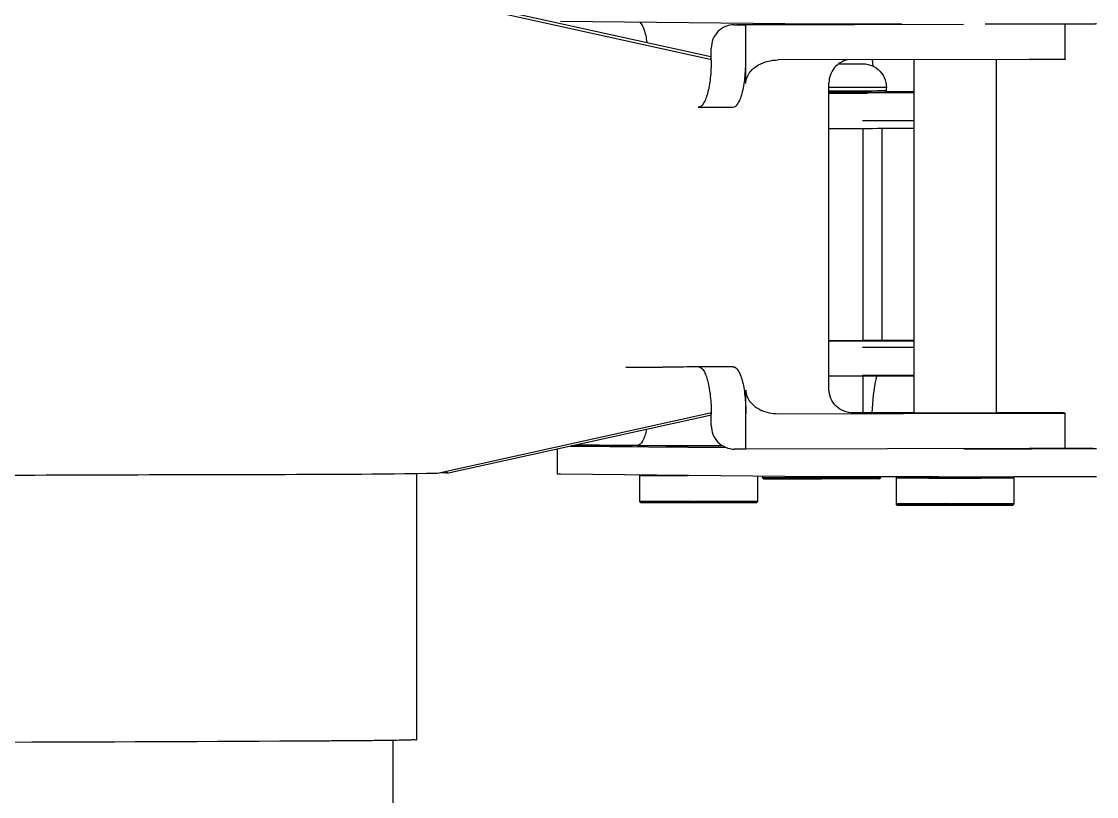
# Model space of a CAD drawing. Header units: millimetres. Extents: x 13935 to 21534, y -198 to 9202.
# Drawn here: x 15318.09 to 15363.69, y 1877.37 to 1910.23 of the extents above; entities that cross this region are included whole.
import ezdxf

# ---------------------------------------------------------------- set-up
doc = ezdxf.new("R2010")
doc.units = ezdxf.units.MM
doc.header["$LTSCALE"] = 326.7
doc.layers.get('0').update_dxf_attribs({"linetype": 'CONTINUOUS'})

msp = doc.modelspace()

# ---------------------------------------------------------------- linework, layer by layer
at = {"color": 0, "linetype": 'Continuous', "lineweight": 30}
for p, q in [((15335.72924, 1911.19152), (15347.306, 1908.62706)), ((15347.33, 1908.73603), (15336.12851, 1911.20305)), ((15351.82833, 1910.12419), (15340.9474, 1910.2296)), ((15348.32518, 1910.09666), (15348.31741, 1910.0966)), ((15348.32518, 1910.09666), (15348.81497, 1910.09644)), ((15348.81497, 1910.09644), (15358.05445, 1910.11424)), ((15348.81497, 1907.59645), (15348.81497, 1910.09644)), ((15359.44672, 1910.11476), (15358.97029, 1910.1145)), ((15359.94082, 1910.11513), (15359.44672, 1910.11476)), ((15359.95926, 1910.11515), (15359.94082, 1910.11513)), ((15362.36018, 1908.6269), (15362.36018, 1910.11897)), ((15347.34558, 1908.59711), (15347.34558, 1909.09711)), ((15350.17549, 1908.59893), (15350.18676, 1908.59909)), ((15360.83411, 1908.61959), (15350.18676, 1908.59909)), ((15354.21101, 1908.33722), (15354.18779, 1908.60679)), ((15355.94018, 1908.61017), (15355.94018, 1893.62395)), ((15359.44018, 1908.61691), (15359.44018, 1893.62395)), ((15352.32603, 1907.22533), (15353.76956, 1907.22463)), ((15352.3392, 1894.63494), (15352.3392, 1907.63491)), ((15352.3392, 1907.18567), (15352.94621, 1907.18587)), ((15352.94621, 1907.18587), (15353.7203, 1907.18623)), ((15353.71859, 1907.18624), (15353.73378, 1907.18624)), ((15353.73378, 1907.18624), (15353.77075, 1907.18626)), ((15353.76901, 1907.18628), (15353.77779, 1907.18627)), ((15353.76956, 1907.22463), (15353.81121, 1907.22462)), ((15353.77607, 1907.22472), (15353.8177, 1907.22471)), ((15353.77779, 1907.18627), (15353.82363, 1907.1863)), ((15353.81121, 1907.22462), (15353.96452, 1907.22457)), ((15353.82363, 1907.1863), (15353.971, 1907.1864)), ((15353.96452, 1907.22457), (15354.27159, 1907.2245)), ((15354.27159, 1907.2245), (15354.72018, 1907.22442)), ((15354.72018, 1907.22442), (15354.775, 1907.22442)), ((15354.8061, 1907.24888), (15354.7216, 1907.24904)), ((15354.76872, 1907.43657), (15354.76764, 1907.43654)), ((15354.77606, 1907.28699), (15354.77147, 1907.28653)), ((15354.7715, 1907.28666), (15354.77572, 1907.2869)), ((15354.775, 1907.22442), (15355.94316, 1907.22444)), ((15354.77606, 1907.28699), (15354.77606, 1907.43699)), ((15355.95855, 1907.24455), (15354.8061, 1907.24888)), ((15346.79386, 1906.59304), (15348.26494, 1906.59237)), ((15353.96467, 1906.02457), (15353.76982, 1906.02463)), ((15355.94308, 1906.02444), (15353.96467, 1906.02457)), ((15352.94621, 1905.68587), (15352.3392, 1905.68567)), ((15353.77814, 1905.68627), (15352.94621, 1905.68587)), ((15353.77606, 1905.68629), (15353.77606, 1896.69545)), ((15354.59416, 1896.70988), (15354.59416, 1905.68696)), ((15354.59854, 1896.7099), (15353.77854, 1896.71057)), ((15352.3392, 1896.68569), (15352.94621, 1896.68589)), ((15352.94621, 1896.68589), (15353.77779, 1896.68629)), ((15353.76956, 1896.42465), (15353.96452, 1896.4246)), ((15353.96452, 1896.4246), (15355.94316, 1896.42446)), ((15343.72449, 1895.57399), (15345.29288, 1895.57377)), ((15352.94621, 1895.18589), (15352.3392, 1895.18569)), ((15353.77814, 1895.1863), (15352.94621, 1895.18589)), ((15353.96467, 1895.2246), (15353.76982, 1895.22466)), ((15353.77606, 1895.18631), (15353.77606, 1893.63549)), ((15353.97215, 1895.18643), (15353.77814, 1895.1863)), ((15354.21805, 1895.22453), (15353.96467, 1895.2246)), ((15354.07905, 1895.18651), (15353.97215, 1895.18643)), ((15354.27161, 1895.22452), (15354.21805, 1895.22453)), ((15355.94308, 1895.22447), (15354.27161, 1895.22452)), ((15348.81497, 1892.09648), (15348.81497, 1894.59648)), ((15347.306, 1893.62545), (15335.72924, 1891.0663)), ((15336.12851, 1891.07784), (15347.35621, 1893.54882)), ((15347.34558, 1893.09714), (15347.34558, 1893.59714)), ((15350.18676, 1893.59912), (15360.83411, 1893.61963)), ((15355.94018, 1893.63631), (15353.36627, 1893.63533)), ((15355.44007, 1893.62693), (15355.44587, 1893.62727)), ((15359.9403, 1893.62693), (15359.93458, 1893.6266)), ((15362.36018, 1892.12694), (15362.36018, 1893.62693)), ((15341.37727, 1892.22548), (15348.00141, 1892.1613)), ((15344.21216, 1892.24908), (15347.81163, 1892.25036)), ((15345.05722, 1892.23032), (15345.03617, 1892.2304)), ((15345.05925, 1892.24939), (15345.05925, 1892.23032)), ((15346.62883, 1892.22814), (15346.45117, 1892.22819)), ((15347.23595, 1892.22822), (15346.62883, 1892.22814)), ((15347.84301, 1892.22873), (15347.23595, 1892.22822)), ((15363.55204, 1892.12965), (15362.36032, 1892.14119)), ((15340.80925, 1892.10052), (15340.80925, 1891.03235)), ((15348.81497, 1892.09648), (15348.32518, 1892.0967)), ((15360.83411, 1892.11963), (15348.81497, 1892.09648)), ((15358.05973, 1892.11427), (15358.97029, 1892.11454)), ((15358.97029, 1892.11454), (15359.44615, 1892.1148)), ((15359.44615, 1892.1148), (15359.91527, 1892.11515)), ((15359.91527, 1892.11515), (15359.94108, 1892.11517)), ((15359.94108, 1892.11517), (15360.83446, 1892.11613)), ((15360.83446, 1892.11613), (15360.84097, 1892.11614)), ((15362.36411, 1892.11898), (15362.40284, 1892.11908)), ((15334.8418, 1891.05568), (15334.8418, 1879.76865)), ((15336.11252, 1891.15056), (15336.12851, 1891.07784)), ((15351.82833, 1890.92423), (15340.9474, 1891.02965)), ((15344.30925, 1890.98248), (15344.31069, 1890.98243)), ((15344.30925, 1890.98235), (15344.30925, 1889.88236)), ((15349.30925, 1890.94864), (15349.30925, 1889.88236)), ((15349.52606, 1890.94654), (15349.52606, 1890.88703)), ((15349.52606, 1890.88703), (15349.52725, 1890.88699)), ((15349.52617, 1890.88699), (15349.54238, 1890.88643)), ((15349.97961, 1890.83418), (15350.0135, 1890.83407)), ((15350.02231, 1890.88374), (15350.01728, 1890.88376)), ((15350.0349, 1890.88384), (15350.02231, 1890.88374)), ((15354.01722, 1890.88389), (15354.02073, 1890.8839)), ((15354.02495, 1890.88373), (15354.0217, 1890.88372)), ((15354.02987, 1890.88374), (15354.02495, 1890.88373)), ((15354.02984, 1890.88387), (15354.03345, 1890.88388)), ((15354.03345, 1890.88388), (15354.03893, 1890.88389)), ((15354.52606, 1890.88703), (15354.52138, 1890.88658)), ((15354.5214, 1890.88671), (15354.52569, 1890.88694)), ((15354.52606, 1890.91621), (15354.52606, 1890.88703)), ((15355.19018, 1890.87707), (15355.19162, 1890.87701)), ((15355.19018, 1890.87694), (15355.19018, 1889.77694)), ((15357.45432, 1890.87167), (15357.50765, 1890.87167)), ((15357.87389, 1890.87167), (15357.50765, 1890.87167)), ((15357.50773, 1890.87179), (15357.87342, 1890.87179)), ((15357.87342, 1890.87179), (15357.92618, 1890.8718)), ((15357.92687, 1890.87168), (15357.87389, 1890.87167)), ((15359.44676, 1890.9148), (15358.97029, 1890.91454)), ((15359.49282, 1890.91483), (15359.44676, 1890.9148)), ((15360.17714, 1890.91539), (15359.49282, 1890.91483)), ((15360.19754, 1890.91541), (15360.17714, 1890.91539)), ((15360.18864, 1890.87699), (15360.19018, 1890.87707)), ((15360.19018, 1890.87694), (15360.19018, 1889.77694)), ((15344.30925, 1889.88236), (15344.31057, 1889.88231)), ((15344.79911, 1889.87921), (15344.80417, 1889.8792)), ((15344.80563, 1889.87907), (15344.80024, 1889.87908)), ((15344.80417, 1889.8792), (15344.80853, 1889.87919)), ((15344.81028, 1889.87905), (15344.80563, 1889.87907)), ((15346.62671, 1889.87708), (15346.66439, 1889.87708)), ((15346.95553, 1889.87695), (15346.66397, 1889.87695)), ((15346.66439, 1889.87708), (15346.95523, 1889.87708)), ((15346.95523, 1889.87708), (15346.9926, 1889.87708)), ((15346.99302, 1889.87696), (15346.95553, 1889.87695)), ((15348.76714, 1889.87907), (15348.80356, 1889.87917)), ((15348.80356, 1889.87917), (15348.80873, 1889.87918)), ((15348.80873, 1889.87918), (15348.81463, 1889.8792)), ((15348.81434, 1889.87907), (15348.80933, 1889.87906)), ((15348.82006, 1889.87909), (15348.81434, 1889.87907)), ((15349.30789, 1889.88227), (15349.30925, 1889.88236)), ((15355.19018, 1889.77694), (15355.1915, 1889.7769)), ((15355.68004, 1889.7738), (15355.6851, 1889.77378)), ((15355.68657, 1889.77365), (15355.68117, 1889.77367)), ((15355.6851, 1889.77378), (15355.68946, 1889.77377)), ((15355.69121, 1889.77364), (15355.68657, 1889.77365)), ((15357.50765, 1889.77167), (15357.54533, 1889.77166)), ((15357.83646, 1889.77154), (15357.5449, 1889.77154)), ((15357.54533, 1889.77166), (15357.83616, 1889.77166)), ((15357.83616, 1889.77166), (15357.87353, 1889.77167)), ((15357.87395, 1889.77154), (15357.83646, 1889.77154)), ((15359.64807, 1889.77365), (15359.68449, 1889.77375)), ((15359.68449, 1889.77375), (15359.68966, 1889.77377)), ((15359.68966, 1889.77377), (15359.69556, 1889.77378)), ((15359.69528, 1889.77366), (15359.69026, 1889.77364)), ((15359.70099, 1889.77367), (15359.69528, 1889.77366)), ((15360.18882, 1889.77685), (15360.19018, 1889.77694)), ((15331.84985, 1879.72367), (15331.7248, 1879.72276)), ((15333.8418, 1879.76865), (15333.8418, 1711.07923)), ((15333.90933, 1879.74336), (15333.84961, 1879.74257))]:
    msp.add_line(p, q, dxfattribs=at)
msp.add_lwpolyline([(15354.17432, 1893.63564), (15354.18184, 1893.83531), (15354.23065, 1894.3879), (15354.30224, 1894.85752), (15354.37706, 1895.18678)], dxfattribs=at)
for centre, radius, start, end in [((15346.33159, 1904.22901), 4.50469, 76.908778, 77.507592), ((15354.73751, 1908.59229), 1.15614, 270.980785, 271.493545), ((15354.73518, 1908.70671), 1.27059, 270.997467, 271.408242), ((15354.75077, 1908.06042), 0.6241, 271.435053, 271.650625), ((15354.75557, 1907.74226), 0.45588, 271.653165, 271.776193), ((15354.75979, 1907.60817), 0.32173, 271.765975, 272.086219), ((15346.33536, 1898.0156), 4.49618, 282.467276, 282.812484), ((15349.57376, 1890.88703), 0.0477, 180.145322, 180.985016), ((15354.5092, 1891.24231), 0.35581, 271.641773, 271.965367)]:
    msp.add_arc(centre, radius, start, end, dxfattribs=at)
for points, knots in [([(15344.62585, 1909.35832), (15344.60193, 1909.53941), (15344.54338, 1909.83027), (15344.41748, 1910.1232), (15344.32754, 1910.20028)], [0, 0, 0, 0, 0.60661363, 1, 1, 1, 1]), ([(15348.3174, 1910.09663), (15348.19067, 1910.09562), (15347.93411, 1910.04184), (15347.61086, 1909.8187), (15347.3972, 1909.48678), (15347.34558, 1909.22648), (15347.34558, 1909.09711)], [0, 0, 0, 0, 0.247442, 0.49636233, 0.74741744, 1, 1, 1, 1]), ([(15348.3174, 1910.09663), (15348.63845, 1910.09909), (15349.67752, 1910.10762), (15350.71658, 1910.11758), (15351.43455, 1910.12838)], [0, 0, 0, 0, 0.30897599, 1, 1, 1, 1]), ([(15355.43188, 1910.11514), (15355.00903, 1910.1155), (15353.80785, 1910.11766), (15352.60663, 1910.11665), (15351.82833, 1910.12419)], [0, 0, 0, 0, 0.35202889, 1, 1, 1, 1]), ([(15362.37006, 1910.11895), (15362.19942, 1910.1185), (15361.39582, 1910.11668), (15360.59222, 1910.11569), (15359.95926, 1910.11515)], [0, 0, 0, 0, 0.21234101, 1, 1, 1, 1]), ([(15363.69012, 1910.1269), (15363.69004, 1910.1251), (15363.67878, 1910.12821), (15363.66665, 1910.1244), (15363.63769, 1910.1258), (15363.58221, 1910.12387), (15363.48404, 1910.12384), (15363.33707, 1910.12245), (15363.14914, 1910.12164), (15362.82244, 1910.12021), (15362.55836, 1910.11945), (15362.37006, 1910.11895)], [0, 0, 0, 0, 0.004094, 0.01627449, 0.0365388, 0.06486224, 0.14542105, 0.25737553, 0.39994113, 0.57208656, 1, 1, 1, 1]), ([(15347.34558, 1908.59711), (15347.34558, 1908.34124), (15347.32098, 1907.86462), (15347.23259, 1907.3076), (15347.11455, 1906.94496), (15347.01438, 1906.7297), (15346.88185, 1906.59367), (15346.79386, 1906.59304)], [0, 0, 0, 0, 0.35489051, 0.66020751, 0.78160668, 0.87795359, 1, 1, 1, 1]), ([(15348.26494, 1906.59237), (15348.35275, 1906.593), (15348.48484, 1906.72924), (15348.58462, 1906.94433), (15348.70231, 1907.30701), (15348.79045, 1907.86399), (15348.81497, 1908.34059), (15348.81497, 1908.59644)], [0, 0, 0, 0, 0.1218344, 0.21816057, 0.33957255, 0.64498137, 1, 1, 1, 1]), ([(15348.81497, 1907.59645), (15348.81497, 1907.68927), (15348.85112, 1907.86969), (15349.02418, 1908.15978), (15349.33432, 1908.40621), (15349.74929, 1908.56309), (15350.03501, 1908.59789), (15350.17549, 1908.59903)], [0, 0, 0, 0, 0.15011442, 0.2892148, 0.53939536, 0.7728047, 1, 1, 1, 1]), ([(15353.13062, 1908.60855), (15352.91556, 1908.55918), (15352.50387, 1908.31288), (15352.3392, 1907.85723), (15352.3392, 1907.63491)], [0, 0, 0, 0, 0.49812019, 1, 1, 1, 1]), ([(15362.36002, 1908.6269), (15362.35912, 1908.62495), (15362.34775, 1908.62845), (15362.33172, 1908.62433), (15362.29875, 1908.62595), (15362.25556, 1908.62453), (15362.19899, 1908.62441), (15362.09981, 1908.62353), (15361.94615, 1908.62283), (15361.72789, 1908.62189), (15361.46593, 1908.62106), (15361.16317, 1908.62027), (15360.94798, 1908.61981), (15360.83411, 1908.61959)], [0, 0, 0, 0, 0.00422787, 0.01653937, 0.03707966, 0.06589843, 0.10284249, 0.14776065, 0.26115678, 0.40476114, 0.57694103, 0.77614621, 1, 1, 1, 1]), ([(15352.7715, 1908.44034), (15352.89307, 1908.44022), (15353.11395, 1908.43991), (15353.40618, 1908.43942), (15353.61796, 1908.43843), (15353.75382, 1908.43812), (15353.88786, 1908.4345), (15354.12178, 1908.39416), (15354.44596, 1908.22159), (15354.71272, 1907.86965), (15354.77606, 1907.57999), (15354.77606, 1907.43699)], [0, 0, 0, 0, 0.14219193, 0.25834677, 0.34180154, 0.38988233, 0.41726427, 0.4985706, 0.66561061, 0.83274697, 1, 1, 1, 1]), ([(15352.33975, 1907.28121), (15352.64224, 1907.28129), (15353.19903, 1907.28185), (15353.93188, 1907.28207), (15354.43901, 1907.28516), (15354.69192, 1907.28435), (15354.76872, 1907.28657)], [0, 0, 0, 0, 0.373597, 0.68769449, 0.90510256, 1, 1, 1, 1]), ([(15354.75729, 1907.43632), (15354.67161, 1907.43477), (15354.40862, 1907.43438), (15353.60303, 1907.43132), (15352.88312, 1907.43135), (15352.34048, 1907.43121)], [0, 0, 0, 0, 0.10638052, 0.32643074, 1, 1, 1, 1]), ([(15354.76871, 1907.28644), (15354.69193, 1907.28423), (15354.43915, 1907.28504), (15353.93226, 1907.28195), (15353.19966, 1907.28172), (15352.64301, 1907.28116), (15352.34055, 1907.28109)], [0, 0, 0, 0, 0.09490676, 0.31224942, 0.62631439, 1, 1, 1, 1]), ([(15354.75803, 1907.24857), (15354.7512, 1907.24297), (15354.73927, 1907.2374), (15354.72691, 1907.23683), (15354.72338, 1907.2367)], [0, 0, 0, 0, 0.71476085, 1, 1, 1, 1]), ([(15355.94257, 1905.6888), (15355.77876, 1905.6885), (15355.05729, 1905.68732), (15354.33581, 1905.68663), (15353.77814, 1905.68627)], [0, 0, 0, 0, 0.22704216, 1, 1, 1, 1]), ([(15353.77774, 1896.70142), (15353.8279, 1896.70129), (15353.97627, 1896.70081), (15354.12464, 1896.7004), (15354.22284, 1896.69946)], [0, 0, 0, 0, 0.33811077, 1, 1, 1, 1]), ([(15355.94267, 1896.70805), (15355.83821, 1896.70824), (15355.39017, 1896.709), (15354.94213, 1896.70956), (15354.59854, 1896.7099)], [0, 0, 0, 0, 0.23314406, 1, 1, 1, 1]), ([(15353.77844, 1896.69545), (15353.68008, 1896.69519), (15353.20055, 1896.69419), (15352.72103, 1896.69383), (15352.33987, 1896.69372)], [0, 0, 0, 0, 0.20513158, 1, 1, 1, 1]), ([(15353.77779, 1896.68629), (15353.97274, 1896.68642), (15354.6945, 1896.68697), (15355.41627, 1896.68786), (15355.9431, 1896.68882)], [0, 0, 0, 0, 0.27009178, 1, 1, 1, 1]), ([(15346.82952, 1895.5828), (15346.70657, 1895.58203), (15346.19436, 1895.57888), (15345.68215, 1895.57592), (15345.29288, 1895.57377)], [0, 0, 0, 0, 0.24004283, 1, 1, 1, 1]), ([(15346.82025, 1895.59108), (15346.90952, 1895.577), (15347.02892, 1895.43291), (15347.12726, 1895.21346), (15347.23786, 1894.85434), (15347.32255, 1894.30996), (15347.34558, 1893.84557), (15347.34558, 1893.59714)], [0, 0, 0, 0, 0.12713641, 0.22550262, 0.34760077, 0.65051741, 1, 1, 1, 1]), ([(15348.26494, 1895.59239), (15348.15101, 1895.59158), (15347.67254, 1895.5882), (15347.19407, 1895.58507), (15346.82952, 1895.5828)], [0, 0, 0, 0, 0.23811115, 1, 1, 1, 1]), ([(15348.26494, 1895.59239), (15348.35214, 1895.59302), (15348.4852, 1895.45869), (15348.58452, 1895.24495), (15348.66638, 1894.99539), (15348.73052, 1894.69589), (15348.79696, 1894.22463), (15348.81497, 1893.85214), (15348.81497, 1893.59648)], [0, 0, 0, 0, 0.12133367, 0.21737118, 0.33859589, 0.48232736, 0.64425226, 1, 1, 1, 1]), ([(15355.94257, 1895.18882), (15355.80037, 1895.18856), (15355.17919, 1895.18753), (15354.55802, 1895.18688), (15354.07905, 1895.18651)], [0, 0, 0, 0, 0.22891912, 1, 1, 1, 1]), ([(15348.81497, 1894.59648), (15348.81497, 1894.50315), (15348.8515, 1894.32181), (15349.02654, 1894.03113), (15349.33958, 1893.78553), (15349.75783, 1893.63124), (15350.04543, 1893.59887), (15350.18676, 1893.59912)], [0, 0, 0, 0, 0.15021162, 0.28922865, 0.53913079, 0.77252356, 1, 1, 1, 1]), ([(15353.36627, 1893.63533), (15353.2353, 1893.63532), (15352.97026, 1893.68507), (15352.62935, 1893.90195), (15352.39505, 1894.23425), (15352.3392, 1894.50223), (15352.3392, 1894.63494)], [0, 0, 0, 0, 0.24840196, 0.49764668, 0.74828176, 1, 1, 1, 1]), ([(15355.93825, 1893.62395), (15355.86708, 1893.62414), (15355.76713, 1893.62433), (15355.64414, 1893.62507), (15355.57257, 1893.62494), (15355.51919, 1893.6266), (15355.47426, 1893.62401), (15355.45881, 1893.62958), (15355.43907, 1893.62446), (15355.44007, 1893.62693)], [0, 0, 0, 0, 0.42859429, 0.60078255, 0.74300278, 0.85457983, 0.93518784, 0.98394651, 1, 1, 1, 1]), ([(15355.44587, 1893.62727), (15355.46249, 1893.62777), (15355.627, 1893.62888), (15355.79149, 1893.62954), (15355.93936, 1893.62992)], [0, 0, 0, 0, 0.10109948, 1, 1, 1, 1]), ([(15359.44101, 1893.62394), (15359.18069, 1893.62326), (15358.0131, 1893.6217), (15356.84551, 1893.62157), (15355.93825, 1893.62395)], [0, 0, 0, 0, 0.22295709, 1, 1, 1, 1]), ([(15359.93458, 1893.6266), (15359.91786, 1893.6261), (15359.75332, 1893.625), (15359.5888, 1893.62433), (15359.44101, 1893.62394)], [0, 0, 0, 0, 0.10168279, 1, 1, 1, 1]), ([(15362.36019, 1893.62693), (15362.35997, 1893.62801), (15362.35364, 1893.62628), (15362.34599, 1893.62849), (15362.32883, 1893.62775), (15362.29518, 1893.62894), (15362.23629, 1893.62905), (15362.14786, 1893.62998), (15362.03483, 1893.63055), (15361.89777, 1893.63125), (15361.73747, 1893.63188), (15361.48027, 1893.63275), (15361.10874, 1893.63371), (15360.60875, 1893.63469), (15360.04459, 1893.63551), (15359.6483, 1893.63592), (15359.44148, 1893.63609)], [0, 0, 0, 0, 0.0011258, 0.00440004, 0.00987325, 0.0176298, 0.03969179, 0.06988812, 0.1087671, 0.15577606, 0.21079931, 0.27351771, 0.42014036, 0.59267311, 0.78742207, 1, 1, 1, 1]), ([(15359.44211, 1893.62992), (15359.51331, 1893.62973), (15359.61325, 1893.62955), (15359.73644, 1893.62879), (15359.80774, 1893.62896), (15359.86171, 1893.62719), (15359.90489, 1893.63001), (15359.92315, 1893.62401), (15359.94012, 1893.62967), (15359.9403, 1893.62693)], [0, 0, 0, 0, 0.4287454, 0.60110062, 0.74336333, 0.85473946, 0.93482125, 0.98347603, 1, 1, 1, 1]), ([(15360.83411, 1893.61963), (15360.94798, 1893.61985), (15361.16318, 1893.6203), (15361.46595, 1893.62109), (15361.72795, 1893.62192), (15361.94617, 1893.62287), (15362.09993, 1893.62356), (15362.19892, 1893.62445), (15362.25561, 1893.62455), (15362.29794, 1893.62604), (15362.33276, 1893.62422), (15362.34587, 1893.62875), (15362.36061, 1893.62485), (15362.36019, 1893.62693)], [0, 0, 0, 0, 0.22384532, 0.42302963, 0.59519336, 0.7388148, 0.85216028, 0.89711022, 0.93393219, 0.96251215, 0.98318155, 0.99582661, 1, 1, 1, 1]), ([(15347.34558, 1893.09714), (15347.34558, 1892.84266), (15347.54979, 1892.31536), (15348.07454, 1892.0969), (15348.32518, 1892.0967)], [0, 0, 0, 0, 0.50380584, 1, 1, 1, 1]), ([(15344.59195, 1892.92521), (15344.55857, 1892.75387), (15344.50962, 1892.50666), (15344.30582, 1892.24847), (15344.21216, 1892.24908)], [0, 0, 0, 0, 0.65080787, 1, 1, 1, 1]), ([(15344.20557, 1892.24379), (15343.91748, 1892.24349), (15342.98653, 1892.24229), (15342.05558, 1892.2407), (15341.41273, 1892.2379)], [0, 0, 0, 0, 0.30945632, 1, 1, 1, 1]), ([(15344.21216, 1892.24908), (15344.00956, 1892.25042), (15343.13885, 1892.25601), (15342.26814, 1892.26099), (15341.60004, 1892.26458)], [0, 0, 0, 0, 0.23268775, 1, 1, 1, 1]), ([(15344.81676, 1892.23201), (15344.81516, 1892.23205), (15344.81437, 1892.23253), (15344.81015, 1892.23197), (15344.81048, 1892.23235)], [0, 0, 0, 0, 0.76178568, 1, 1, 1, 1]), ([(15345.03617, 1892.2304), (15345.00845, 1892.23051), (15344.93531, 1892.231), (15344.86216, 1892.23079), (15344.81676, 1892.23201)], [0, 0, 0, 0, 0.37904622, 1, 1, 1, 1]), ([(15346.45117, 1892.22819), (15346.30961, 1892.22824), (15345.84496, 1892.22857), (15345.38031, 1892.22907), (15345.05722, 1892.23032)], [0, 0, 0, 0, 0.30465728, 1, 1, 1, 1]), ([(15362.36002, 1892.12694), (15362.35912, 1892.12498), (15362.34775, 1892.12849), (15362.33172, 1892.12436), (15362.29875, 1892.12598), (15362.25556, 1892.12457), (15362.19899, 1892.12444), (15362.09981, 1892.12357), (15361.94615, 1892.12287), (15361.72789, 1892.12193), (15361.46593, 1892.1211), (15361.16317, 1892.1203), (15360.94798, 1892.11985), (15360.83411, 1892.11963)], [0, 0, 0, 0, 0.00422787, 0.01653937, 0.03707966, 0.06589843, 0.10284249, 0.14776065, 0.26115678, 0.40476114, 0.57694103, 0.77614621, 1, 1, 1, 1]), ([(15360.84097, 1892.11614), (15360.98175, 1892.11632), (15361.48947, 1892.11705), (15361.99718, 1892.11801), (15362.36411, 1892.11898)], [0, 0, 0, 0, 0.27728646, 1, 1, 1, 1]), ([(15362.40284, 1892.11908), (15362.58657, 1892.11957), (15362.8442, 1892.12033), (15363.16287, 1892.12174), (15363.34609, 1892.12254), (15363.48933, 1892.12392), (15363.585, 1892.12396), (15363.63905, 1892.12584), (15363.66726, 1892.12449), (15363.67908, 1892.1282), (15363.69004, 1892.12518), (15363.69012, 1892.12694)], [0, 0, 0, 0, 0.42816358, 0.60030094, 0.74282689, 0.85470813, 0.93520971, 0.96350189, 0.98374102, 0.99590882, 1, 1, 1, 1]), ([(15335.72923, 1891.06634), (15333.27519, 1891.01845), (15325.6338, 1891.01267), (15310.67753, 1890.94988), (15289.57972, 1890.93261), (15256.668, 1890.90793), (15220.658, 1890.94238), (15193.24304, 1890.96355), (15182.82907, 1891.03639)], [0, 0, 0, 0, 0.04815894, 0.14991794, 0.29346081, 0.46210662, 0.79566682, 1, 1, 1, 1]), ([(15336.17491, 1891.08682), (15336.16393, 1891.08824), (15336.07452, 1891.09413), (15335.98502, 1891.09613), (15335.90658, 1891.09809)], [0, 0, 0, 0, 0.1235674, 1, 1, 1, 1]), ([(15340.9474, 1891.02965), (15340.92727, 1891.02984), (15340.89428, 1891.03126), (15340.84595, 1891.02868), (15340.82846, 1891.03478), (15340.80804, 1891.02958), (15340.80879, 1891.03236)], [0, 0, 0, 0, 0.43561431, 0.74909107, 0.9378475, 1, 1, 1, 1]), ([(15346.36123, 1890.97715), (15346.22163, 1890.97721), (15345.95122, 1890.97736), (15345.56265, 1890.97774), (15345.21172, 1890.97825), (15344.94767, 1890.9788), (15344.76303, 1890.97931), (15344.64703, 1890.97968), (15344.54738, 1890.98011), (15344.46469, 1890.98045), (15344.4, 1890.98105), (15344.35676, 1890.98105), (15344.33235, 1890.98189), (15344.31956, 1890.98126), (15344.31428, 1890.98295), (15344.30927, 1890.98156), (15344.30926, 1890.98235)], [0, 0, 0, 0, 0.20409038, 0.3953285, 0.56808894, 0.71715673, 0.78136444, 0.83803551, 0.8867314, 0.92709731, 0.9588081, 0.98163108, 0.98965616, 0.99539663, 0.99884434, 1, 1, 1, 1]), ([(15344.3094, 1890.98243), (15344.31314, 1890.98167), (15344.32703, 1890.9824), (15344.35659, 1890.98108), (15344.40442, 1890.98117), (15344.50305, 1890.98025), (15344.66783, 1890.97978), (15344.91154, 1890.97897), (15345.21111, 1890.97839), (15345.69547, 1890.97767), (15346.07897, 1890.97739), (15346.34579, 1890.97728)], [0, 0, 0, 0, 0.00561782, 0.02023977, 0.04374798, 0.07598191, 0.16561022, 0.28645468, 0.43503323, 0.60692329, 1, 1, 1, 1]), ([(15349.52607, 1890.88621), (15349.52632, 1890.87141), (15349.53899, 1890.84697), (15349.56422, 1890.83746), (15349.5813, 1890.83658), (15349.60024, 1890.8363), (15349.63151, 1890.8359), (15349.69966, 1890.83537), (15349.81719, 1890.83474), (15349.91986, 1890.83437), (15349.97961, 1890.83418)], [0, 0, 0, 0, 0.09257824, 0.14596399, 0.16174338, 0.19958177, 0.26447806, 0.35745791, 0.62612016, 1, 1, 1, 1]), ([(15349.55101, 1890.88616), (15349.54738, 1890.88621), (15349.54136, 1890.88649), (15349.53292, 1890.88613), (15349.52937, 1890.88722), (15349.52611, 1890.88638), (15349.52608, 1890.8869)], [0, 0, 0, 0, 0.43674904, 0.74901151, 0.93671785, 1, 1, 1, 1]), ([(15349.54238, 1890.88643), (15349.56215, 1890.88606), (15349.72331, 1890.88469), (15349.88448, 1890.88426), (15350.02587, 1890.88386)], [0, 0, 0, 0, 0.12267516, 1, 1, 1, 1]), ([(15350.01728, 1890.88376), (15349.96105, 1890.88392), (15349.80562, 1890.88454), (15349.65019, 1890.88468), (15349.55101, 1890.88616)], [0, 0, 0, 0, 0.36180491, 1, 1, 1, 1]), ([(15350.0135, 1890.83407), (15350.14438, 1890.83368), (15350.81728, 1890.83219), (15351.49017, 1890.83184), (15352.03219, 1890.83185)], [0, 0, 0, 0, 0.19450813, 1, 1, 1, 1]), ([(15354.0217, 1890.88372), (15353.72757, 1890.88289), (15352.39555, 1890.88108), (15351.06352, 1890.8808), (15350.02563, 1890.88373)], [0, 0, 0, 0, 0.22081505, 1, 1, 1, 1]), ([(15350.03411, 1890.88384), (15350.3288, 1890.88301), (15351.66071, 1890.88121), (15352.99262, 1890.88093), (15354.02984, 1890.88387)], [0, 0, 0, 0, 0.22125414, 1, 1, 1, 1]), ([(15358.97029, 1890.91454), (15357.46372, 1890.91384), (15355.08309, 1890.91738), (15352.70238, 1890.91576), (15351.82833, 1890.92423)], [0, 0, 0, 0, 0.63283727, 1, 1, 1, 1]), ([(15354.47147, 1890.83671), (15354.39597, 1890.83411), (15354.14107, 1890.83587), (15353.6284, 1890.83212), (15352.89082, 1890.83239), (15352.33255, 1890.83185), (15352.03219, 1890.83185)], [0, 0, 0, 0, 0.09290956, 0.31339338, 0.63059452, 1, 1, 1, 1]), ([(15354.51938, 1890.88652), (15354.46906, 1890.88507), (15354.30586, 1890.88527), (15354.14271, 1890.88406), (15354.02987, 1890.88374)], [0, 0, 0, 0, 0.30850675, 1, 1, 1, 1]), ([(15354.03893, 1890.88389), (15354.14964, 1890.88421), (15354.30978, 1890.8854), (15354.46997, 1890.88522), (15354.51939, 1890.88664)], [0, 0, 0, 0, 0.69130759, 1, 1, 1, 1]), ([(15354.47319, 1890.83674), (15354.47434, 1890.83678), (15354.49884, 1890.83731), (15354.526, 1890.86347), (15354.52606, 1890.8869)], [0, 0, 0, 0, 0.04669708, 1, 1, 1, 1]), ([(15357.45432, 1890.87167), (15357.30342, 1890.87171), (15357.00942, 1890.87182), (15356.58499, 1890.87216), (15356.1981, 1890.87266), (15355.90528, 1890.87321), (15355.69949, 1890.87373), (15355.56971, 1890.87413), (15355.45795, 1890.87454), (15355.3652, 1890.87499), (15355.30008, 1890.87534), (15355.2582, 1890.87575), (15355.23424, 1890.87582), (15355.21622, 1890.87648), (15355.2018, 1890.87574), (15355.19586, 1890.87764), (15355.19021, 1890.87605), (15355.19019, 1890.87694)], [0, 0, 0, 0, 0.19993859, 0.38955186, 0.56236824, 0.71256612, 0.77754715, 0.83503218, 0.88452923, 0.92562301, 0.95795408, 0.97074068, 0.98124222, 0.9894357, 0.99529881, 0.99882022, 1, 1, 1, 1]), ([(15355.19033, 1890.87701), (15355.19454, 1890.87616), (15355.21024, 1890.87704), (15355.24372, 1890.87554), (15355.29795, 1890.87569), (15355.40967, 1890.87468), (15355.59587, 1890.87421), (15355.87029, 1890.87337), (15356.20568, 1890.87279), (15356.74071, 1890.87209), (15357.16266, 1890.87186), (15357.4548, 1890.8718)], [0, 0, 0, 0, 0.00568177, 0.02057887, 0.04455466, 0.07742854, 0.16865325, 0.29118537, 0.44100048, 0.61297262, 1, 1, 1, 1]), ([(15357.92618, 1890.8718), (15358.21732, 1890.87186), (15358.63795, 1890.87205), (15359.17142, 1890.87284), (15359.5063, 1890.87319), (15359.7807, 1890.87466), (15359.9858, 1890.87366), (15360.11406, 1890.87779), (15360.17389, 1890.87474), (15360.18989, 1890.87699)], [0, 0, 0, 0, 0.38584114, 0.55742478, 0.70699916, 0.8296089, 0.92115982, 0.97859061, 1, 1, 1, 1]), ([(15360.19017, 1890.87694), (15360.1902, 1890.87605), (15360.18446, 1890.87764), (15360.17862, 1890.87574), (15360.16416, 1890.87648), (15360.14618, 1890.87582), (15360.12225, 1890.87575), (15360.08042, 1890.87534), (15360.01538, 1890.87499), (15359.92272, 1890.87454), (15359.81104, 1890.87413), (15359.68134, 1890.87373), (15359.47567, 1890.87321), (15359.18294, 1890.87266), (15358.79617, 1890.87216), (15358.37177, 1890.87182), (15358.0778, 1890.87171), (15357.92687, 1890.87168)], [0, 0, 0, 0, 0.00117555, 0.00469716, 0.0105596, 0.01874487, 0.02923435, 0.04200936, 0.07431394, 0.11537112, 0.16485541, 0.22233171, 0.28729584, 0.4374629, 0.61034663, 0.79995575, 1, 1, 1, 1]), ([(15363.69012, 1890.92694), (15363.68988, 1890.92186), (15363.67086, 1890.92856), (15363.65449, 1890.92445), (15363.61183, 1890.92587), (15363.54424, 1890.92358), (15363.43819, 1890.92347), (15363.30409, 1890.92236), (15363.06856, 1890.92131), (15362.70792, 1890.91988), (15362.20063, 1890.91852), (15361.60199, 1890.91726), (15360.92406, 1890.9162), (15360.44703, 1890.91565), (15360.19754, 1890.91541)], [0, 0, 0, 0, 0.00437216, 0.00981551, 0.01742705, 0.0391086, 0.06929336, 0.10784293, 0.15455421, 0.27148057, 0.41769366, 0.59025978, 0.7856967, 1, 1, 1, 1]), ([(15344.80024, 1889.87908), (15344.73003, 1889.87928), (15344.63163, 1889.87959), (15344.50997, 1889.88016), (15344.44015, 1889.88048), (15344.38562, 1889.88102), (15344.34921, 1889.88106), (15344.32867, 1889.88178), (15344.31793, 1889.88129), (15344.31347, 1889.88269), (15344.30928, 1889.88157), (15344.30926, 1889.88223)], [0, 0, 0, 0, 0.42899591, 0.60113822, 0.74351303, 0.85516149, 0.93544835, 0.96364632, 0.98381087, 0.99592908, 1, 1, 1, 1]), ([(15344.30927, 1889.88223), (15344.30932, 1889.86681), (15344.3225, 1889.84158), (15344.34824, 1889.83272), (15344.36562, 1889.83187), (15344.38615, 1889.83159), (15344.42046, 1889.83117), (15344.46932, 1889.83081), (15344.53267, 1889.83042), (15344.64501, 1889.8299), (15344.73619, 1889.82958), (15344.80148, 1889.82939)], [0, 0, 0, 0, 0.08923291, 0.13701311, 0.15159158, 0.18985067, 0.2557606, 0.35011514, 0.4725175, 0.62226575, 1, 1, 1, 1]), ([(15344.30934, 1889.88231), (15344.31234, 1889.88153), (15344.32387, 1889.88241), (15344.34829, 1889.881), (15344.38819, 1889.88119), (15344.47078, 1889.88028), (15344.60947, 1889.87989), (15344.72982, 1889.87941), (15344.79911, 1889.87921)], [0, 0, 0, 0, 0.01897906, 0.06932547, 0.150758, 0.26273292, 0.57559664, 1, 1, 1, 1]), ([(15344.80853, 1889.87919), (15344.92964, 1889.87884), (15345.5357, 1889.87754), (15346.14177, 1889.87716), (15346.62671, 1889.87708)], [0, 0, 0, 0, 0.19983756, 1, 1, 1, 1]), ([(15346.6266, 1889.87696), (15346.45196, 1889.87698), (15345.84652, 1889.87723), (15345.24108, 1889.87784), (15344.81028, 1889.87905)], [0, 0, 0, 0, 0.28844259, 1, 1, 1, 1]), ([(15346.9926, 1889.87708), (15347.1618, 1889.87711), (15347.75332, 1889.87735), (15348.34483, 1889.87794), (15348.76714, 1889.87907)], [0, 0, 0, 0, 0.28606158, 1, 1, 1, 1]), ([(15348.80933, 1889.87906), (15348.68834, 1889.87872), (15348.0829, 1889.87742), (15347.47746, 1889.87703), (15346.99302, 1889.87696)], [0, 0, 0, 0, 0.199843, 1, 1, 1, 1]), ([(15348.81463, 1889.8792), (15348.88372, 1889.8794), (15349.00403, 1889.88014), (15349.15661, 1889.87973), (15349.25209, 1889.88243), (15349.29671, 1889.88074), (15349.30889, 1889.88227)], [0, 0, 0, 0, 0.41939867, 0.73039066, 0.92548914, 1, 1, 1, 1]), ([(15348.81573, 1889.82938), (15348.88122, 1889.82958), (15348.97267, 1889.82989), (15349.08534, 1889.83042), (15349.14888, 1889.8308), (15349.19789, 1889.83117), (15349.2323, 1889.83158), (15349.25287, 1889.83188), (15349.27029, 1889.83267), (15349.29602, 1889.84165), (15349.30921, 1889.86682), (15349.30925, 1889.88223)], [0, 0, 0, 0, 0.37790868, 0.52772828, 0.65018618, 0.74457721, 0.81050181, 0.84875092, 0.86333074, 0.91107603, 1, 1, 1, 1]), ([(15349.30924, 1889.88223), (15349.30926, 1889.88157), (15349.305, 1889.88269), (15349.30065, 1889.88129), (15349.28989, 1889.88178), (15349.26946, 1889.88106), (15349.23318, 1889.88102), (15349.17888, 1889.88049), (15349.10933, 1889.88016), (15348.98811, 1889.87959), (15348.89004, 1889.87929), (15348.82006, 1889.87909)], [0, 0, 0, 0, 0.00405, 0.01617349, 0.0363569, 0.06455154, 0.14477323, 0.25640537, 0.3987207, 0.57082055, 1, 1, 1, 1]), ([(15344.80148, 1889.82939), (15344.9231, 1889.82902), (15345.5449, 1889.82762), (15346.16669, 1889.82724), (15346.66687, 1889.82718)], [0, 0, 0, 0, 0.19559525, 1, 1, 1, 1]), ([(15346.66687, 1889.82718), (15346.8737, 1889.82716), (15347.58998, 1889.8273), (15348.30627, 1889.82784), (15348.81573, 1889.82938)], [0, 0, 0, 0, 0.28875232, 1, 1, 1, 1]), ([(15355.68117, 1889.77367), (15355.61096, 1889.77387), (15355.51256, 1889.77417), (15355.3909, 1889.77474), (15355.32108, 1889.77507), (15355.26655, 1889.77561), (15355.23015, 1889.77564), (15355.2096, 1889.77637), (15355.19886, 1889.77587), (15355.1944, 1889.77728), (15355.19021, 1889.77615), (15355.19019, 1889.77682)], [0, 0, 0, 0, 0.42899591, 0.60113822, 0.74351303, 0.85516149, 0.93544835, 0.96364632, 0.98381087, 0.99592908, 1, 1, 1, 1]), ([(15355.1902, 1889.77682), (15355.19025, 1889.76139), (15355.20343, 1889.73617), (15355.22918, 1889.7273), (15355.24655, 1889.72645), (15355.26708, 1889.72618), (15355.30139, 1889.72575), (15355.35025, 1889.72539), (15355.4136, 1889.72501), (15355.52594, 1889.72448), (15355.61712, 1889.72417), (15355.68241, 1889.72397)], [0, 0, 0, 0, 0.08923291, 0.13701311, 0.15159158, 0.18985067, 0.2557606, 0.35011514, 0.4725175, 0.62226575, 1, 1, 1, 1]), ([(15355.19028, 1889.7769), (15355.19327, 1889.77612), (15355.2048, 1889.777), (15355.22922, 1889.77559), (15355.26912, 1889.77578), (15355.35171, 1889.77486), (15355.4904, 1889.77448), (15355.61075, 1889.774), (15355.68004, 1889.7738)], [0, 0, 0, 0, 0.01897906, 0.06932547, 0.150758, 0.26273292, 0.57559664, 1, 1, 1, 1]), ([(15355.68241, 1889.72397), (15355.80403, 1889.7236), (15356.42583, 1889.72221), (15357.04762, 1889.72183), (15357.5478, 1889.72177)], [0, 0, 0, 0, 0.19559525, 1, 1, 1, 1]), ([(15355.68946, 1889.77377), (15355.81057, 1889.77343), (15356.41664, 1889.77213), (15357.0227, 1889.77174), (15357.50765, 1889.77167)], [0, 0, 0, 0, 0.19983756, 1, 1, 1, 1]), ([(15357.50753, 1889.77154), (15357.3329, 1889.77157), (15356.72746, 1889.77182), (15356.12201, 1889.77243), (15355.69121, 1889.77364)], [0, 0, 0, 0, 0.28844259, 1, 1, 1, 1]), ([(15357.5478, 1889.72177), (15357.75463, 1889.72174), (15358.47092, 1889.72189), (15359.1872, 1889.72243), (15359.69666, 1889.72397)], [0, 0, 0, 0, 0.28875232, 1, 1, 1, 1]), ([(15357.87353, 1889.77167), (15358.04274, 1889.77169), (15358.63425, 1889.77193), (15359.22577, 1889.77253), (15359.64807, 1889.77365)], [0, 0, 0, 0, 0.28606158, 1, 1, 1, 1]), ([(15359.69026, 1889.77364), (15359.56927, 1889.7733), (15358.96384, 1889.772), (15358.3584, 1889.77162), (15357.87395, 1889.77154)], [0, 0, 0, 0, 0.199843, 1, 1, 1, 1]), ([(15359.69556, 1889.77378), (15359.76466, 1889.77398), (15359.88496, 1889.77472), (15360.03754, 1889.77431), (15360.13302, 1889.77702), (15360.17764, 1889.77532), (15360.18982, 1889.77685)], [0, 0, 0, 0, 0.41939867, 0.73039066, 0.92548914, 1, 1, 1, 1]), ([(15359.69666, 1889.72397), (15359.76215, 1889.72417), (15359.8536, 1889.72448), (15359.96628, 1889.72501), (15360.02982, 1889.72539), (15360.07882, 1889.72576), (15360.11323, 1889.72616), (15360.13381, 1889.72647), (15360.15122, 1889.72726), (15360.17695, 1889.73623), (15360.19014, 1889.76141), (15360.19018, 1889.77682)], [0, 0, 0, 0, 0.37790868, 0.52772828, 0.65018618, 0.74457721, 0.81050181, 0.84875092, 0.86333074, 0.91107603, 1, 1, 1, 1]), ([(15360.19018, 1889.77682), (15360.1902, 1889.77616), (15360.18593, 1889.77727), (15360.18158, 1889.77587), (15360.17082, 1889.77637), (15360.15039, 1889.77565), (15360.11411, 1889.77561), (15360.05981, 1889.77507), (15359.99026, 1889.77475), (15359.86904, 1889.77418), (15359.77098, 1889.77387), (15359.70099, 1889.77367)], [0, 0, 0, 0, 0.00405, 0.01617349, 0.0363569, 0.06455154, 0.14477323, 0.25640537, 0.3987207, 0.57082055, 1, 1, 1, 1]), ([(15330.79478, 1879.71652), (15321.44455, 1879.65795), (15297.12672, 1879.62853), (15272.80909, 1879.60575), (15257.84181, 1879.60574)], [0, 0, 0, 0, 0.38451091, 1, 1, 1, 1]), ([(15331.7248, 1879.72276), (15331.65102, 1879.72223), (15331.34102, 1879.72004), (15331.03101, 1879.718), (15330.79478, 1879.71652)], [0, 0, 0, 0, 0.23799965, 1, 1, 1, 1]), ([(15332.85864, 1879.73191), (15332.78091, 1879.7312), (15332.44465, 1879.72822), (15332.10838, 1879.72558), (15331.84985, 1879.72367)], [0, 0, 0, 0, 0.23115348, 1, 1, 1, 1]), ([(15333.84961, 1879.74257), (15333.7775, 1879.74163), (15333.44718, 1879.73757), (15333.11685, 1879.73428), (15332.85864, 1879.73191)], [0, 0, 0, 0, 0.21831473, 1, 1, 1, 1]), ([(15334.84151, 1879.76865), (15334.84155, 1879.74914), (15334.71714, 1879.78176), (15334.58749, 1879.74052), (15334.26981, 1879.75553), (15334.04535, 1879.74519), (15333.90933, 1879.74336)], [0, 0, 0, 0, 0.06274842, 0.25009433, 0.5624753, 1, 1, 1, 1])]:
    msp.add_open_spline(points, degree=3, knots=knots, dxfattribs=at)
for points in [[(15354.77141, 1907.26593), (15354.76835, 1907.25929), (15354.76368, 1907.2532), (15354.75803, 1907.24857)], [(15354.77606, 1907.28687), (15354.77604, 1907.27972), (15354.7744, 1907.27242), (15354.77141, 1907.26593)], [(15354.27682, 1896.69843), (15354.11095, 1896.68919), (15353.94457, 1896.69591), (15353.77844, 1896.69545)], [(15355.20843, 1890.91557), (15355.19745, 1890.90657), (15355.19022, 1890.89127), (15355.1902, 1890.87707)]]:
    msp.add_open_spline(points, degree=3, dxfattribs=at)

doc.saveas('drawing.dxf')
